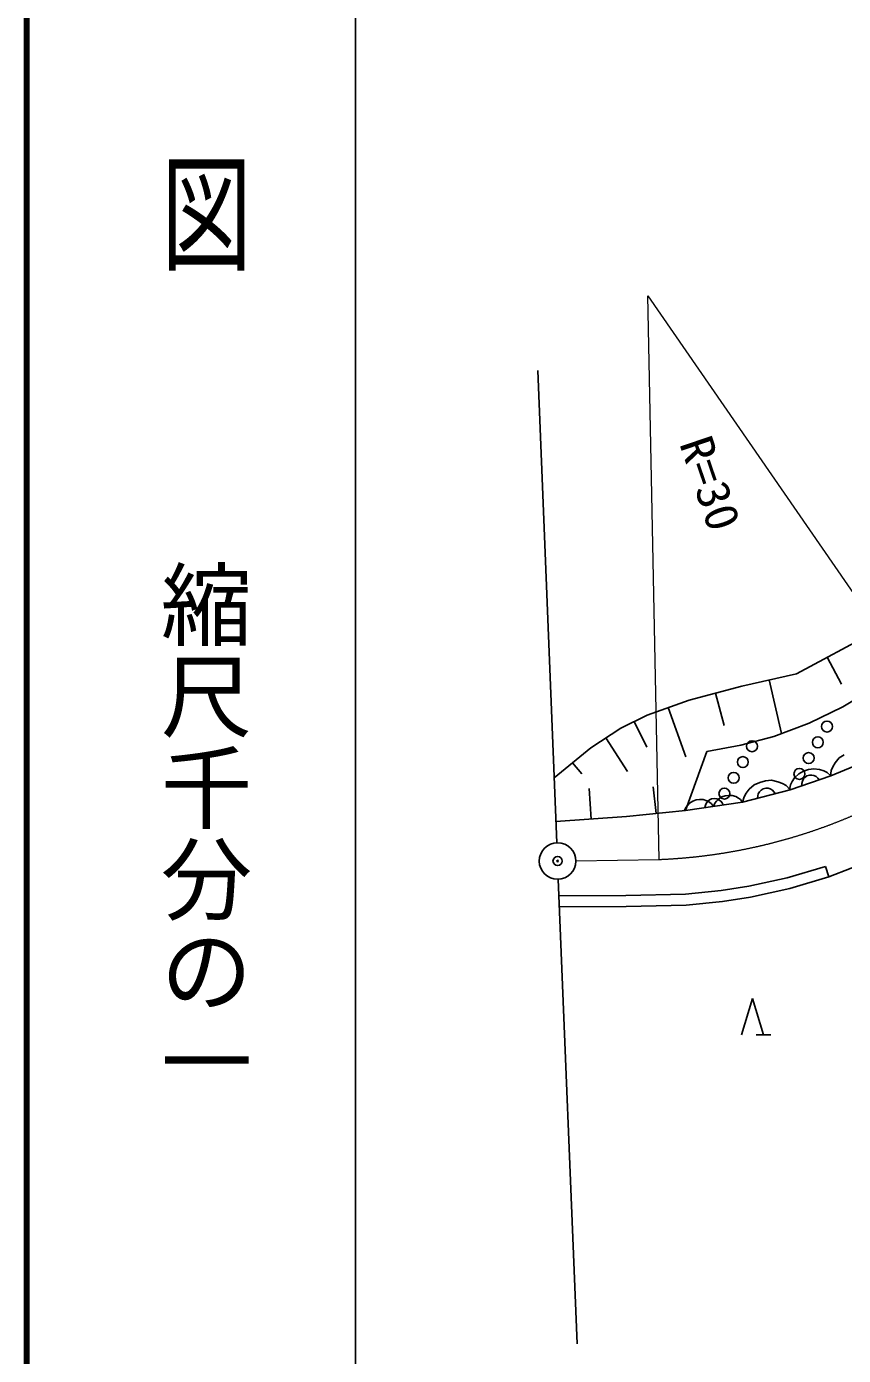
# Model space of a CAD drawing. Units: millimetres, scale not verified. Extents: x 40000 to 680000, y 20000 to 380000.
# Drawn here: x 40000 to 84686, y 247420 to 320132 of the extents above; entities that cross this region are included whole.
import ezdxf
from ezdxf.enums import TextEntityAlignment as Align

# ---------------------------------------------------------------- set-up
doc = ezdxf.new("R2010")
doc.units = ezdxf.units.MM
doc.header["$LTSCALE"] = 1000
doc.header["$PDMODE"] = 32
doc.header["$PDSIZE"] = 500
doc.linetypes.add('CHAIN', pattern=[18.5, 12, -1.5, 3.5, -1.5])
for name, color, linetype, lineweight in [('M-BGD', 7, 'Continuous', 25), ('M-BMK', 2, 'CHAIN', 13), ('M-BMK-OTRS', 5, 'Continuous', 25), ('M-BMK-SRVR', 3, 'Continuous', 25), ('M-STR-HTXT', 7, 'Continuous', 13), ('M-TTL', 2, 'Continuous', 140), ('M-TTL-BAND', 7, 'Continuous', 25)]:
    doc.layers.add(name, color=color, linetype=linetype, lineweight=lineweight)
doc.layers.add('M-OTRS', color=6, linetype='Continuous')
doc.styles.add('@ＭＳ ゴシック', font='')
doc.styles.add('ＭＳ ゴシック', font='')
doc.styles.get('@ＭＳ ゴシック').set_extended_font_data('@MS Gothic')
doc.styles.get('ＭＳ ゴシック').set_extended_font_data('MS Gothic')

msp = doc.modelspace()

# ---------------------------------------------------------------- linework, layer by layer
at = {"layer": 'M-BGD'}
for p, q in [((82117, 284721), (88805, 288322)), ((83789, 285621), (84580, 284153)), ((79134, 284035), (82117, 284721)), ((80625, 284378), (81299, 281448)), ((76253, 283281), (79134, 284035)), ((77693, 283658), (78158, 281884)), ((84655, 282904), (86884, 284241)), ((73955, 282458), (76253, 283281)), ((75104, 282869), (76067, 280181)), ((82803, 282012), (84655, 282904)), ((72515, 281738), (73955, 282458)), ((70869, 280674), (72515, 281738)), ((73235, 282098), (73936, 280697)), ((80883, 281292), (82803, 282012)), ((68865, 279028), (70869, 280674)), ((71692, 281206), (72872, 279378)), ((77213, 280469), (79065, 280812)), ((79065, 280812), (80883, 281292)), ((76047, 277245), (77213, 280469)), ((86370, 280126), (84003, 279131)), ((84458, 280112), (84231, 279847)), ((84725, 280281), (84458, 280112)), ((69867, 279851), (70369, 279241)), ((82242, 279245), (82015, 279016)), ((82500, 279382), (82242, 279245)), ((82772, 279475), (82500, 279382)), ((83060, 279522), (82772, 279475)), ((83379, 279477), (83060, 279522)), ((83607, 279403), (83379, 279477)), ((83790, 279312), (83607, 279403)), ((84003, 279131), (83790, 279312)), ((84016, 279418), (83973, 279118)), ((84099, 279623), (84016, 279418)), ((84231, 279847), (84099, 279623)), ((74435, 277074), (74280, 278538)), ((79806, 278641), (79534, 278401)), ((80106, 278775), (79806, 278641)), ((80419, 278858), (80106, 278775)), ((80746, 278888), (80419, 278858)), ((81101, 278814), (80746, 278888)), ((81351, 278712), (81101, 278814)), ((81549, 278597), (81351, 278712)), ((81774, 278377), (81549, 278597)), ((81790, 278635), (81730, 278362)), ((84003, 279131), (81774, 278377)), ((81880, 278818), (81790, 278635)), ((82015, 279016), (81880, 278818)), ((82439, 278834), (82415, 278720)), ((82415, 278720), (82415, 278594)), ((82502, 278961), (82439, 278834)), ((82578, 279050), (82502, 278961)), ((82678, 279126), (82578, 279050)), ((82830, 279177), (82678, 279126)), ((82956, 279178), (82830, 279177)), ((83070, 279153), (82956, 279178)), ((83197, 279091), (83070, 279153)), ((83286, 279015), (83197, 279091)), ((83362, 278914), (83286, 279015)), ((70892, 276765), (70773, 278447)), ((76629, 277813), (76444, 277754)), ((76819, 277840), (76629, 277813)), ((77014, 277836), (76819, 277840)), ((77217, 277768), (77014, 277836)), ((77358, 277691), (77217, 277768)), ((77356, 277816), (77265, 277742)), ((77469, 277872), (77356, 277816)), ((77627, 277895), (77469, 277872)), ((77752, 277872), (77627, 277895)), ((77851, 277858), (77738, 277745)), ((77859, 277827), (77752, 277872)), ((78028, 277981), (77851, 277858)), ((77972, 277742), (77859, 277827)), ((78213, 278039), (78028, 277981)), ((78403, 278066), (78213, 278039)), ((78598, 278062), (78403, 278066)), ((78801, 277994), (78598, 278062)), ((78942, 277917), (78801, 277994)), ((79050, 277836), (78942, 277917)), ((79168, 277691), (79050, 277836)), ((79251, 277992), (79163, 277690)), ((81774, 278377), (79168, 277691)), ((79367, 278190), (79251, 277992)), ((79534, 278401), (79367, 278190)), ((79996, 278033), (79988, 277907)), ((80028, 278145), (79996, 278033)), ((80100, 278267), (80028, 278145)), ((80181, 278350), (80100, 278267)), ((80287, 278420), (80181, 278350)), ((80442, 278460), (80287, 278420)), ((80568, 278452), (80442, 278460)), ((80680, 278420), (80568, 278452)), ((80802, 278348), (80680, 278420)), ((80885, 278267), (80802, 278348)), ((80955, 278161), (80885, 278267)), ((76047, 277245), (72824, 276902)), ((76073, 277410), (76000, 277238)), ((79168, 277691), (76047, 277245)), ((76154, 277519), (76073, 277410)), ((76267, 277632), (76154, 277519)), ((76444, 277754), (76267, 277632)), ((77135, 277522), (77113, 277397)), ((77180, 277629), (77135, 277522)), ((77265, 277742), (77180, 277629)), ((77466, 277609), (77358, 277691)), ((77584, 277465), (77466, 277609)), ((77656, 277637), (77584, 277465)), ((77738, 277745), (77656, 277637)), ((78046, 277652), (77972, 277742)), ((78103, 277539), (78046, 277652)), ((72824, 276902), (68961, 276628)), ((83708, 274179), (81611, 273553)), ((83708, 274179), (83879, 273604)), ((83879, 273604), (86512, 274637)), ((81611, 273553), (79514, 273095)), ((83879, 273604), (81761, 272971)), ((77995, 272854), (76043, 272661)), ((79514, 273095), (77995, 272854)), ((81761, 272971), (79608, 272502)), ((72789, 272589), (69125, 272566)), ((72792, 271989), (69128, 271966)), ((76043, 272661), (72789, 272589)), ((76079, 272061), (72792, 271989)), ((78072, 272258), (76079, 272061)), ((79608, 272502), (78072, 272258)), ((79110, 264955), (79710, 266955)), ((79710, 266955), (80310, 264955)), ((79910, 264955), (80710, 264955))]:
    msp.add_line(p, q, dxfattribs=at)
for centre in [(83790, 281832), (79687, 280752), (83286, 280968), (79183, 279888), (82782, 280104), (78679, 279025), (82278, 279241), (78175, 278161)]:
    msp.add_circle(centre, 300, dxfattribs=at)
at = {"layer": 'M-BMK'}
msp.add_line((70047, 274488), (74601, 274559), dxfattribs=at)
msp.add_arc((73373, 304533), 30000, 272.34714, 306.49631, dxfattribs=at)
at = {"layer": 'M-BMK-OTRS'}
for p, q in [((69008, 275471), (67974, 301312)), ((69088, 273473), (70115, 248054))]:
    msp.add_line(p, q, dxfattribs=at)
at = {"layer": 'M-BMK-SRVR'}
for radius in [1000, 40]:
    msp.add_circle((69048, 274472), radius, dxfattribs=at)
at = {"layer": 'M-OTRS'}
msp.add_point((69048, 274472), dxfattribs=at)
at = {"layer": 'M-STR-HTXT'}
for p, q in [((74601, 274559), (73995, 305402)), ((73995, 305402), (91216, 280417))]:
    msp.add_line(p, q, dxfattribs=at)
at = {"layer": 'M-TTL'}
msp.add_line((40000, 380000), (40000, 20000), dxfattribs=at)
at = {"layer": 'M-TTL-BAND'}
msp.add_line((58000, 370000), (58000, 20000), dxfattribs=at)

# ---------------------------------------------------------------- texts
at = {"layer": 'M-STR-HTXT', "style": 'ＭＳ ゴシック', "width": 1.05}
msp.add_text('R=30', height=1833, rotation=288.8, dxfattribs=at).set_placement((75171, 297149), align=Align.BOTTOM_LEFT)
at = {"layer": 'M-TTL-BAND', "style": '@ＭＳ ゴシック', "width": 1.4}
msp.add_text('平  面  図', height=3666, rotation=270, dxfattribs=at).set_placement((49777, 306475), align=Align.MIDDLE_RIGHT)
at = {"layer": 'M-TTL-BAND', "style": '@ＭＳ ゴシック'}
msp.add_text('縮尺千分の一', height=3666, rotation=270, dxfattribs=at).set_placement((49777, 261030), align=Align.MIDDLE_RIGHT)

doc.saveas('drawing.dxf')
